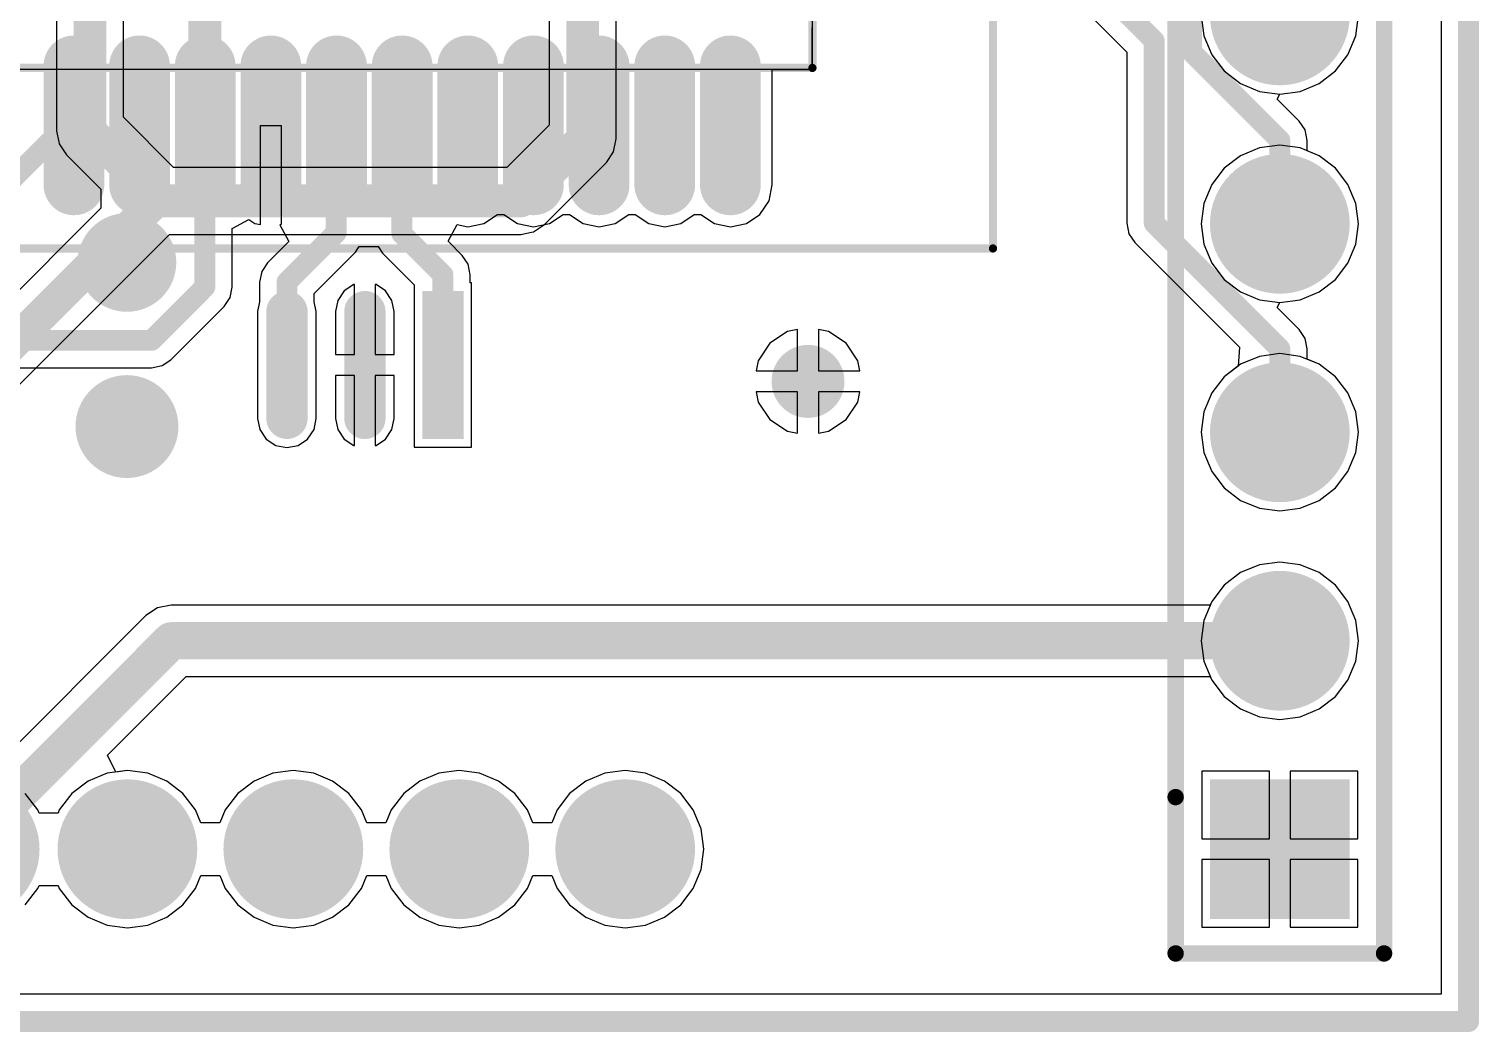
# Model space of a CAD drawing. Extents: x 1.5 to 6.07, y 1.57 to 4.74.
# Drawn here: x 2.416 to 3.111, y 3.656 to 4.138 of the extents above; entities that cross this region are included whole.
import ezdxf

# ---------------------------------------------------------------- set-up
doc = ezdxf.new("R2010")
doc.units = 0
for name, color, linetype in [('BOTTOMLAYER', 5, 'CONTINUOUS'), ('BOTTOMSOLDER', 6, 'CONTINUOUS'), ('KEEPOUTLAYER', 6, 'CONTINUOUS'), ('MECHANICAL13', 56, 'CONTINUOUS'), ('MECHANICAL15', 56, 'CONTINUOUS'), ('MULTILAYER', 9, 'CONTINUOUS'), ('PADHOLELAYER', 156, 'CONTINUOUS'), ('TOPLAYER', 1, 'CONTINUOUS'), ('TOPOVERLAY', 2, 'CONTINUOUS'), ('TOPPASTE', 8, 'CONTINUOUS'), ('TOPSOLDER', 216, 'CONTINUOUS'), ('VIAHOLELAYER', 16, 'CONTINUOUS')]:
    doc.layers.add(name, color=color, linetype=linetype)

msp = doc.modelspace()

# ---------------------------------------------------------------- linework, layer by layer
at = {"layer": 'BOTTOMLAYER'}
for p, q in [((3.093173, 4.723094), (3.093173, 3.674543)), ((2.428825, 4.161314), (2.428825, 4.088583)), ((2.460938, 4.095233), (2.460938, 4.15715)), ((2.665203, 4.146457), (2.665203, 4.091454)), ((2.697316, 4.084803), (2.697316, 4.146457)), ((2.978024, 4.144094), (2.979309, 4.134331)), ((3.052187, 4.134331), (3.053472, 4.144094)), ((2.979309, 4.134331), (2.983078, 4.125232)), ((3.048418, 4.125232), (3.052187, 4.134331)), ((2.983078, 4.125232), (2.989073, 4.117419)), ((3.042423, 4.117419), (3.048418, 4.125232)), ((2.989073, 4.117419), (2.996886, 4.111424)), ((3.03461, 4.111424), (3.042423, 4.117419)), ((2.996886, 4.111424), (3.005984, 4.107656)), ((3.005984, 4.107656), (3.015748, 4.10637)), ((3.015748, 4.10637), (3.025512, 4.107656)), ((3.025512, 4.107656), (3.03461, 4.111424)), ((2.484997, 4.071175), (2.460938, 4.095233)), ((2.665203, 4.091454), (2.644924, 4.071175)), ((2.428825, 4.088583), (2.428825, 4.088583)), ((2.428825, 4.088583), (2.429845, 4.083457)), ((2.696094, 4.078659), (2.697316, 4.084803)), ((2.429845, 4.083457), (2.430048, 4.082438)), ((2.430048, 4.082438), (2.433528, 4.077229)), ((2.433528, 4.077229), (2.433528, 4.077229)), ((2.433528, 4.077229), (2.433528, 4.077229)), ((2.433528, 4.077229), (2.433528, 4.077229)), ((2.433528, 4.077229), (2.450108, 4.06065)), ((2.692614, 4.073449), (2.696094, 4.078659)), ((2.996886, 4.076765), (2.989073, 4.070769)), ((3.005984, 4.080533), (2.996886, 4.076765)), ((3.015748, 4.081819), (3.005984, 4.080533)), ((3.025512, 4.080533), (3.015748, 4.081819)), ((3.03461, 4.076765), (3.025512, 4.080533)), ((3.042423, 4.070769), (3.03461, 4.076765)), ((2.644924, 4.071175), (2.484997, 4.071175)), ((2.662929, 4.043764), (2.692613, 4.073449)), ((2.692613, 4.073449), (2.692614, 4.073449)), ((2.989073, 4.070769), (2.983078, 4.062957)), ((3.048418, 4.062957), (3.042423, 4.070769)), ((2.983078, 4.062957), (2.979309, 4.053858)), ((3.052187, 4.053858), (3.048418, 4.062957)), ((2.450108, 4.06065), (2.450108, 4.051555)), ((2.450108, 4.051555), (2.355554, 3.957001)), ((2.979309, 4.053858), (2.978024, 4.044094)), ((3.053472, 4.044094), (3.052187, 4.053858)), ((2.657719, 4.040284), (2.662929, 4.043764)), ((2.662929, 4.043764), (2.662929, 4.043764)), ((2.662929, 4.043764), (2.662929, 4.043764)), ((2.978024, 4.044094), (2.979309, 4.034331)), ((3.052187, 4.034331), (3.053472, 4.044094)), ((2.373558, 3.929591), (2.483029, 4.039062)), ((2.483029, 4.039062), (2.651574, 4.039062)), ((2.651574, 4.039062), (2.651575, 4.039061)), ((2.651575, 4.039061), (2.6567, 4.040081)), ((2.6567, 4.040081), (2.657719, 4.040284)), ((2.979309, 4.034331), (2.983078, 4.025232)), ((3.048418, 4.025232), (3.052187, 4.034331)), ((2.983078, 4.025232), (2.989073, 4.017419)), ((3.042423, 4.017419), (3.048418, 4.025232)), ((2.989073, 4.017419), (2.996886, 4.011424)), ((3.03461, 4.011424), (3.042423, 4.017419)), ((2.996886, 4.011424), (3.005984, 4.007656)), ((3.005984, 4.007656), (3.015748, 4.00637)), ((3.015748, 4.00637), (3.025512, 4.007656)), ((3.025512, 4.007656), (3.03461, 4.011424)), ((2.78437, 3.99338), (2.77947, 3.992406)), ((2.78437, 3.973504), (2.78437, 3.99338)), ((2.79927, 3.992406), (2.79437, 3.99338)), ((2.79437, 3.99338), (2.79437, 3.973504)), ((2.771076, 3.986798), (2.765468, 3.978404)), ((2.77947, 3.992406), (2.771076, 3.986798)), ((2.807664, 3.986798), (2.79927, 3.992406)), ((2.813272, 3.978404), (2.807664, 3.986798)), ((3.005984, 3.980533), (2.996886, 3.976765)), ((3.015748, 3.981819), (3.005984, 3.980533)), ((3.025512, 3.980533), (3.015748, 3.981819)), ((3.03461, 3.976765), (3.025512, 3.980533)), ((2.765468, 3.978404), (2.764493, 3.973504)), ((2.764493, 3.973504), (2.78437, 3.973504)), ((2.79437, 3.973504), (2.814246, 3.973504)), ((2.814246, 3.973504), (2.813272, 3.978404)), ((2.996886, 3.976765), (2.989073, 3.970769)), ((3.042423, 3.970769), (3.03461, 3.976765)), ((2.989073, 3.970769), (2.983078, 3.962957)), ((3.048418, 3.962957), (3.042423, 3.970769)), ((2.78437, 3.963504), (2.764493, 3.963504)), ((2.764493, 3.963504), (2.765468, 3.958604)), ((2.765468, 3.958604), (2.771076, 3.95021)), ((2.78437, 3.943627), (2.78437, 3.963504)), ((2.814246, 3.963504), (2.79437, 3.963504)), ((2.79437, 3.963504), (2.79437, 3.943627)), ((2.807664, 3.95021), (2.813272, 3.958604)), ((2.813272, 3.958604), (2.814246, 3.963504)), ((2.983078, 3.962957), (2.979309, 3.953858)), ((3.052187, 3.953858), (3.048418, 3.962957)), ((2.979309, 3.953858), (2.978024, 3.944094)), ((3.053472, 3.944094), (3.052187, 3.953858)), ((2.771076, 3.95021), (2.77947, 3.944602)), ((2.77947, 3.944602), (2.78437, 3.943627)), ((2.79437, 3.943627), (2.79927, 3.944602)), ((2.79927, 3.944602), (2.807664, 3.95021)), ((2.978024, 3.944094), (2.979309, 3.934331)), ((3.052187, 3.934331), (3.053472, 3.944094)), ((2.979309, 3.934331), (2.983078, 3.925232)), ((3.048418, 3.925232), (3.052187, 3.934331)), ((2.983078, 3.925232), (2.989073, 3.917419)), ((3.042423, 3.917419), (3.048418, 3.925232)), ((2.989073, 3.917419), (2.996886, 3.911424)), ((3.03461, 3.911424), (3.042423, 3.917419)), ((2.996886, 3.911424), (3.005984, 3.907656)), ((3.025512, 3.907656), (3.03461, 3.911424)), ((3.005984, 3.907656), (3.015748, 3.90637)), ((3.015748, 3.90637), (3.025512, 3.907656)), ((2.996886, 3.876765), (2.989073, 3.87077)), ((3.005984, 3.880533), (2.996886, 3.876765)), ((3.015748, 3.881819), (3.005984, 3.880533)), ((3.025512, 3.880533), (3.015748, 3.881819)), ((3.03461, 3.876765), (3.025512, 3.880533)), ((3.042423, 3.87077), (3.03461, 3.876765)), ((2.989073, 3.87077), (2.983078, 3.862957)), ((3.048418, 3.862957), (3.042423, 3.87077)), ((2.983078, 3.862957), (2.979309, 3.853858)), ((3.052187, 3.853858), (3.048418, 3.862957)), ((2.979309, 3.853858), (2.978024, 3.844095)), ((3.053472, 3.844095), (3.052187, 3.853858)), ((2.978024, 3.844095), (2.979309, 3.834331)), ((3.052187, 3.834331), (3.053472, 3.844095)), ((2.979309, 3.834331), (2.983078, 3.825232)), ((3.048418, 3.825232), (3.052187, 3.834331)), ((2.983078, 3.825232), (2.989073, 3.81742)), ((3.042423, 3.81742), (3.048418, 3.825232)), ((2.989073, 3.81742), (2.996886, 3.811424)), ((3.03461, 3.811424), (3.042423, 3.81742)), ((2.996886, 3.811424), (3.005984, 3.807656)), ((3.005984, 3.807656), (3.015748, 3.80637)), ((3.015748, 3.80637), (3.025512, 3.807656)), ((3.025512, 3.807656), (3.03461, 3.811424)), ((2.453053, 3.780533), (2.443955, 3.776765)), ((2.462817, 3.781819), (2.453053, 3.780533)), ((2.472581, 3.780533), (2.462817, 3.781819)), ((2.481679, 3.776765), (2.472581, 3.780533)), ((2.532668, 3.780533), (2.52357, 3.776765)), ((2.542432, 3.781819), (2.532668, 3.780533)), ((2.552196, 3.780533), (2.542432, 3.781819)), ((2.561294, 3.776765), (2.552196, 3.780533)), ((2.612284, 3.780533), (2.603185, 3.776765)), ((2.622047, 3.781819), (2.612284, 3.780533)), ((2.631811, 3.780533), (2.622047, 3.781819)), ((2.640909, 3.776765), (2.631811, 3.780533)), ((2.691899, 3.780533), (2.6828, 3.776765)), ((2.701662, 3.781819), (2.691899, 3.780533)), ((2.711426, 3.780533), (2.701662, 3.781819)), ((2.720525, 3.776765), (2.711426, 3.780533)), ((3.010748, 3.781496), (2.978346, 3.781496)), ((2.978346, 3.781496), (2.978346, 3.749094)), ((3.010748, 3.749094), (3.010748, 3.781496)), ((3.053149, 3.781496), (3.020748, 3.781496)), ((3.020748, 3.781496), (3.020748, 3.749094)), ((3.053149, 3.749094), (3.053149, 3.781496)), ((2.419809, 3.762957), (2.413814, 3.77077)), ((2.436142, 3.77077), (2.430147, 3.762957)), ((2.443955, 3.776765), (2.436142, 3.77077)), ((2.489492, 3.77077), (2.481679, 3.776765)), ((2.495487, 3.762957), (2.489492, 3.77077)), ((2.515757, 3.77077), (2.509762, 3.762957)), ((2.52357, 3.776765), (2.515757, 3.77077)), ((2.569107, 3.77077), (2.561294, 3.776765)), ((2.575102, 3.762957), (2.569107, 3.77077)), ((2.595372, 3.77077), (2.589377, 3.762957)), ((2.603185, 3.776765), (2.595372, 3.77077)), ((2.648722, 3.77077), (2.640909, 3.776765)), ((2.654717, 3.762957), (2.648722, 3.77077)), ((2.674987, 3.77077), (2.668992, 3.762957)), ((2.6828, 3.776765), (2.674987, 3.77077)), ((2.728337, 3.77077), (2.720525, 3.776765)), ((2.734333, 3.762957), (2.728337, 3.77077)), ((2.420431, 3.761455), (2.419809, 3.762957)), ((2.429525, 3.761455), (2.420431, 3.761455)), ((2.430147, 3.762957), (2.429525, 3.761455)), ((2.498077, 3.756703), (2.495487, 3.762957)), ((2.509762, 3.762957), (2.507172, 3.756703)), ((2.577692, 3.756703), (2.575102, 3.762957)), ((2.589377, 3.762957), (2.586787, 3.756703)), ((2.657308, 3.756703), (2.654717, 3.762957)), ((2.668992, 3.762957), (2.666402, 3.756703)), ((2.738101, 3.753858), (2.734333, 3.762957)), ((2.507172, 3.756703), (2.498077, 3.756703)), ((2.586787, 3.756703), (2.577692, 3.756703)), ((2.666402, 3.756703), (2.657308, 3.756703)), ((2.739387, 3.744095), (2.738101, 3.753858)), ((2.738101, 3.734331), (2.739387, 3.744095)), ((2.978346, 3.749094), (3.010748, 3.749094)), ((3.020748, 3.749094), (3.053149, 3.749094)), ((3.010748, 3.739095), (2.978346, 3.739095)), ((2.978346, 3.739095), (2.978346, 3.706693)), ((3.010748, 3.706693), (3.010748, 3.739095)), ((3.053149, 3.739095), (3.020748, 3.739095)), ((3.020748, 3.739095), (3.020748, 3.706693)), ((3.053149, 3.706693), (3.053149, 3.739095)), ((2.495487, 3.725232), (2.498077, 3.731486)), ((2.498077, 3.731486), (2.507172, 3.731486)), ((2.507172, 3.731486), (2.509762, 3.725232)), ((2.575102, 3.725232), (2.577692, 3.731486)), ((2.577692, 3.731486), (2.586787, 3.731486)), ((2.586787, 3.731486), (2.589377, 3.725232)), ((2.654717, 3.725232), (2.657308, 3.731486)), ((2.657308, 3.731486), (2.666402, 3.731486)), ((2.666402, 3.731486), (2.668992, 3.725232)), ((2.734333, 3.725232), (2.738101, 3.734331)), ((2.413814, 3.71742), (2.419809, 3.725232)), ((2.419809, 3.725232), (2.420431, 3.726733)), ((2.420431, 3.726733), (2.429525, 3.726733)), ((2.429525, 3.726733), (2.430147, 3.725232)), ((2.430147, 3.725232), (2.436142, 3.71742)), ((2.489492, 3.71742), (2.495487, 3.725232)), ((2.509762, 3.725232), (2.515757, 3.71742)), ((2.569107, 3.71742), (2.575102, 3.725232)), ((2.589377, 3.725232), (2.595372, 3.71742)), ((2.648722, 3.71742), (2.654717, 3.725232)), ((2.668992, 3.725232), (2.674987, 3.71742)), ((2.728337, 3.71742), (2.734333, 3.725232)), ((2.436142, 3.71742), (2.443955, 3.711424)), ((2.481679, 3.711424), (2.489492, 3.71742)), ((2.515757, 3.71742), (2.52357, 3.711424)), ((2.561294, 3.711424), (2.569107, 3.71742)), ((2.595372, 3.71742), (2.603185, 3.711424)), ((2.640909, 3.711424), (2.648722, 3.71742)), ((2.674987, 3.71742), (2.6828, 3.711424)), ((2.720525, 3.711424), (2.728337, 3.71742)), ((2.443955, 3.711424), (2.453053, 3.707656)), ((2.472581, 3.707656), (2.481679, 3.711424)), ((2.52357, 3.711424), (2.532668, 3.707656)), ((2.552196, 3.707656), (2.561294, 3.711424)), ((2.603185, 3.711424), (2.612284, 3.707656)), ((2.631811, 3.707656), (2.640909, 3.711424)), ((2.6828, 3.711424), (2.691899, 3.707656)), ((2.711426, 3.707656), (2.720525, 3.711424)), ((2.453053, 3.707656), (2.462817, 3.70637)), ((2.462817, 3.70637), (2.472581, 3.707656)), ((2.532668, 3.707656), (2.542432, 3.70637)), ((2.542432, 3.70637), (2.552196, 3.707656)), ((2.612284, 3.707656), (2.622047, 3.70637)), ((2.622047, 3.70637), (2.631811, 3.707656)), ((2.691899, 3.707656), (2.701662, 3.70637)), ((2.701662, 3.70637), (2.711426, 3.707656)), ((2.978346, 3.706693), (3.010748, 3.706693)), ((3.020748, 3.706693), (3.053149, 3.706693)), ((3.093173, 3.674543), (1.521, 3.674543))]:
    msp.add_line(p, q, dxfattribs=at)
at = {"layer": 'BOTTOMLAYER', "const_width": 0.015748}
for points in [[(2.68126, 4.084803), (2.68126, 4.201575)], [(2.444882, 4.088583), (2.444882, 4.188976)], [(2.444882, 4.088583), (2.478346, 4.055118)], [(2.651575, 4.055118), (2.68126, 4.084803)], [(2.362205, 3.940945), (2.476378, 4.055118)], [(2.478346, 4.055118), (2.651575, 4.055118)]]:
    msp.add_lwpolyline(points, dxfattribs=at)
at = {"layer": 'BOTTOMLAYER'}
for points, const_width in [([(3.000984, 4.144094, 1), (3.030512, 4.144094, 1)], 0.029528), ([(2.440945, 4.088583, 1), (2.448819, 4.088583, 1)], 0.007874), ([(2.440945, 4.088583, 1), (2.448819, 4.088583, 1)], 0.007874), ([(2.677323, 4.084803, 1), (2.685197, 4.084803, 1)], 0.007874), ([(2.677323, 4.084803, 1), (2.685197, 4.084803, 1)], 0.007874), ([(3.000984, 4.044094, 1), (3.030512, 4.044094, 1)], 0.029528), ([(2.472441, 4.055118, 1), (2.480315, 4.055118, 1)], 0.007874), ([(2.474409, 4.055118, 1), (2.482283, 4.055118, 1)], 0.007874), ([(2.474409, 4.055118, 1), (2.482283, 4.055118, 1)], 0.007874), ([(2.647638, 4.055118, 1), (2.655512, 4.055118, 1)], 0.007874), ([(2.647638, 4.055118, 1), (2.655512, 4.055118, 1)], 0.007874), ([(2.78062, 3.968504, 1), (2.79812, 3.968504, 1)], 0.0175), ([(3.000984, 3.944094, 1), (3.030512, 3.944094, 1)], 0.029528), ([(3.000984, 3.844095, 1), (3.030512, 3.844095, 1)], 0.029528), ([(2.372375, 3.744095, 1), (2.401902, 3.744095, 1)], 0.029528), ([(2.448053, 3.744095, 1), (2.477581, 3.744095, 1)], 0.029528), ([(2.527668, 3.744095, 1), (2.557196, 3.744095, 1)], 0.029528), ([(2.607283, 3.744095, 1), (2.636811, 3.744095, 1)], 0.029528), ([(2.686899, 3.744095, 1), (2.716426, 3.744095, 1)], 0.029528)]:
    msp.add_lwpolyline(points, format="xyb", close=True, dxfattribs=dict(at, const_width=const_width))
msp.add_solid([(3.045275, 3.714567), (3.045275, 3.773622), (2.98622, 3.714567), (2.98622, 3.773622)], dxfattribs=at)
at = {"layer": 'BOTTOMSOLDER', "const_width": 0.033528}
for points in [[(2.998984, 4.144094, 1), (3.032512, 4.144094, 1)], [(2.998984, 4.044094, 1), (3.032512, 4.044094, 1)], [(2.998984, 3.944094, 1), (3.032512, 3.944094, 1)], [(2.998984, 3.844095, 1), (3.032512, 3.844095, 1)], [(2.370375, 3.744095, 1), (2.403903, 3.744095, 1)], [(2.446053, 3.744095, 1), (2.479581, 3.744095, 1)], [(2.525668, 3.744095, 1), (2.559196, 3.744095, 1)], [(2.605284, 3.744095, 1), (2.638811, 3.744095, 1)], [(2.684899, 3.744095, 1), (2.718426, 3.744095, 1)]]:
    msp.add_lwpolyline(points, format="xyb", close=True, dxfattribs=at)
at = {"layer": 'BOTTOMSOLDER'}
msp.add_solid([(3.049275, 3.710567), (3.049275, 3.777622), (2.98222, 3.710567), (2.98222, 3.777622)], dxfattribs=at)
at = {"layer": 'KEEPOUTLAYER', "const_width": 0.01}
for points in [[(3.106299, 3.661417), (3.106299, 4.73622)], [(1.507874, 3.661417), (3.106299, 3.661417)]]:
    msp.add_lwpolyline(points, dxfattribs=at)
at = {"layer": 'KEEPOUTLAYER', "const_width": 0.005}
msp.add_lwpolyline([(3.103799, 3.661417, 1), (3.108799, 3.661417, 1)], format="xyb", close=True, dxfattribs=at)
msp.add_lwpolyline([(3.103799, 3.661417, 1), (3.108799, 3.661417, 1)], format="xyb", close=True, dxfattribs=at)
at = {"layer": 'MECHANICAL13', "const_width": 0.003937}
for points in [[(2.791496, 4.118898), (2.791496, 4.512598)], [(2.397795, 4.118898), (2.791496, 4.118898)]]:
    msp.add_lwpolyline(points, dxfattribs=at)
at = {"layer": 'MECHANICAL13', "const_width": 0.001969}
msp.add_lwpolyline([(2.790512, 4.118898, 1), (2.79248, 4.118898, 1)], format="xyb", close=True, dxfattribs=at)
msp.add_lwpolyline([(2.790512, 4.118898, 1), (2.79248, 4.118898, 1)], format="xyb", close=True, dxfattribs=at)
at = {"layer": 'MECHANICAL15', "const_width": 0.003937}
for points in [[(2.87811, 4.032284), (2.87811, 4.599213)], [(2.311181, 4.032284), (2.87811, 4.032284)]]:
    msp.add_lwpolyline(points, dxfattribs=at)
at = {"layer": 'MECHANICAL15', "const_width": 0.001969}
msp.add_lwpolyline([(2.877126, 4.032284, 1), (2.879094, 4.032284, 1)], format="xyb", close=True, dxfattribs=at)
msp.add_lwpolyline([(2.877126, 4.032284, 1), (2.879094, 4.032284, 1)], format="xyb", close=True, dxfattribs=at)
at = {"layer": 'MULTILAYER'}
for points, const_width in [([(3.000984, 4.144094, 1), (3.030512, 4.144094, 1)], 0.029528), ([(3.000984, 4.044094, 1), (3.030512, 4.044094, 1)], 0.029528), ([(2.78062, 3.968504, 1), (2.79812, 3.968504, 1)], 0.0175), ([(3.000984, 3.944094, 1), (3.030512, 3.944094, 1)], 0.029528), ([(3.000984, 3.844095, 1), (3.030512, 3.844095, 1)], 0.029528), ([(2.372375, 3.744095, 1), (2.401902, 3.744095, 1)], 0.029528), ([(2.448053, 3.744095, 1), (2.477581, 3.744095, 1)], 0.029528), ([(2.527668, 3.744095, 1), (2.557196, 3.744095, 1)], 0.029528), ([(2.607283, 3.744095, 1), (2.636811, 3.744095, 1)], 0.029528), ([(2.686899, 3.744095, 1), (2.716426, 3.744095, 1)], 0.029528)]:
    msp.add_lwpolyline(points, format="xyb", close=True, dxfattribs=dict(at, const_width=const_width))
msp.add_solid([(3.045275, 3.714567), (3.045275, 3.773622), (2.98622, 3.714567), (2.98622, 3.773622)], dxfattribs=at)
at = {"layer": 'PADHOLELAYER', "const_width": 0.017716}
for points in [[(3.00689, 4.144094, 1), (3.024606, 4.144094, 1)], [(3.00689, 4.044094, 1), (3.024606, 4.044094, 1)], [(3.00689, 3.944094, 1), (3.024606, 3.944094, 1)], [(3.00689, 3.844095, 1), (3.024606, 3.844095, 1)], [(2.453959, 3.744095, 1), (2.471675, 3.744095, 1)], [(2.533574, 3.744095, 1), (2.55129, 3.744095, 1)], [(2.613189, 3.744095, 1), (2.630906, 3.744095, 1)], [(2.692804, 3.744095, 1), (2.710521, 3.744095, 1)], [(3.00689, 3.744095, 1), (3.024606, 3.744095, 1)]]:
    msp.add_lwpolyline(points, format="xyb", close=True, dxfattribs=at)
at = {"layer": 'TOPLAYER'}
for p, q in [((3.093173, 4.723094), (3.093173, 3.674543)), ((2.791339, 4.515748), (2.791339, 4.11811)), ((2.877178, 4.191655), (2.942346, 4.126486)), ((3.052187, 4.134331), (3.053472, 4.144094)), ((2.791339, 4.11811), (2.791339, 4.138197)), ((3.048418, 4.125232), (3.052187, 4.134331)), ((2.942346, 4.126486), (2.942346, 4.044405)), ((3.042423, 4.117419), (3.048418, 4.125232)), ((2.791339, 4.11811), (2.397638, 4.11811)), ((2.772197, 4.062795), (2.772197, 4.11811)), ((2.772197, 4.11811), (2.791339, 4.11811)), ((3.03461, 4.111424), (3.042423, 4.117419)), ((3.014534, 4.103907), (3.015748, 4.10637)), ((3.015748, 4.10637), (3.025512, 4.107656)), ((3.025512, 4.107656), (3.03461, 4.111424)), ((3.02503, 4.093411), (3.014534, 4.103907)), ((2.526654, 4.043719), (2.526654, 4.091349)), ((2.526654, 4.091349), (2.536653, 4.091349)), ((2.536653, 4.091349), (2.536653, 4.043717)), ((3.027875, 4.089153), (3.02503, 4.093411)), ((3.028874, 4.08413), (3.027875, 4.089153)), ((3.028874, 4.079141), (3.028874, 4.08413)), ((3.03461, 4.076765), (3.028874, 4.079141)), ((3.042423, 4.070769), (3.03461, 4.076765)), ((3.048418, 4.062957), (3.042423, 4.070769)), ((3.052187, 4.053858), (3.048418, 4.062957)), ((2.770669, 4.055115), (2.772197, 4.062795)), ((2.766318, 4.048603), (2.770669, 4.055115)), ((3.053472, 4.044094), (3.052187, 4.053858)), ((2.513126, 4.041854), (2.521147, 4.046141)), ((2.521147, 4.046141), (2.523973, 4.044252)), ((2.523973, 4.044252), (2.526654, 4.043719)), ((2.536653, 4.043717), (2.535934, 4.043574)), ((2.535934, 4.043574), (2.54022, 4.035555)), ((2.61669, 4.035731), (2.620977, 4.043752)), ((2.620977, 4.043752), (2.626142, 4.042725)), ((2.626142, 4.042725), (2.633822, 4.044252)), ((2.633822, 4.044252), (2.640334, 4.048603)), ((2.640334, 4.048603), (2.643446, 4.048603)), ((2.643446, 4.048603), (2.649957, 4.044252)), ((2.649957, 4.044252), (2.657638, 4.042725)), ((2.657638, 4.042725), (2.665319, 4.044252)), ((2.665319, 4.044252), (2.67183, 4.048603)), ((2.67183, 4.048603), (2.674942, 4.048603)), ((2.674942, 4.048603), (2.681453, 4.044252)), ((2.681453, 4.044252), (2.689134, 4.042725)), ((2.689134, 4.042725), (2.696814, 4.044252)), ((2.696814, 4.044252), (2.703326, 4.048603)), ((2.703326, 4.048603), (2.706438, 4.048603)), ((2.706438, 4.048603), (2.712949, 4.044252)), ((2.712949, 4.044252), (2.72063, 4.042725)), ((2.72063, 4.042725), (2.728311, 4.044252)), ((2.728311, 4.044252), (2.734822, 4.048603)), ((2.734822, 4.048603), (2.737934, 4.048603)), ((2.737934, 4.048603), (2.744445, 4.044252)), ((2.744445, 4.044252), (2.752126, 4.042725)), ((2.752126, 4.042725), (2.759807, 4.044252)), ((2.759807, 4.044252), (2.766318, 4.048603)), ((2.942346, 4.044405), (2.943345, 4.039382)), ((3.052187, 4.034331), (3.053472, 4.044094)), ((2.513126, 4.01378), (2.513126, 4.041854)), ((2.54022, 4.035555), (2.530089, 4.025423)), ((2.623455, 4.028967), (2.61669, 4.035731)), ((2.943345, 4.039382), (2.946191, 4.035124)), ((2.946191, 4.035124), (2.946191, 4.035124)), ((2.946191, 4.035124), (2.946191, 4.035124)), ((2.946191, 4.035124), (2.946191, 4.035123)), ((2.946191, 4.035123), (2.946191, 4.035124)), ((2.946191, 4.035124), (2.996346, 3.984969)), ((2.552496, 4.010705), (2.572274, 4.030482)), ((2.572274, 4.030482), (2.574061, 4.033157)), ((2.574061, 4.033157), (2.583156, 4.033158)), ((2.583156, 4.033158), (2.585207, 4.030088)), ((2.585207, 4.030088), (2.600394, 4.014901)), ((2.6263, 4.024708), (2.623455, 4.028967)), ((3.048418, 4.025232), (3.052187, 4.034331)), ((2.527243, 4.021165), (2.526244, 4.016142)), ((2.530089, 4.025423), (2.527243, 4.021165)), ((2.627299, 4.019685), (2.6263, 4.024708)), ((3.042423, 4.017419), (3.048418, 4.025232)), ((2.526244, 4.016142), (2.526244, 4.00661)), ((2.571395, 4.014948), (2.566837, 4.011903)), ((2.571772, 4.015023), (2.571395, 4.014948)), ((2.571772, 3.981378), (2.571772, 4.015023)), ((2.582148, 4.014948), (2.581772, 4.015023)), ((2.581772, 4.015023), (2.581772, 3.981378)), ((2.586706, 4.011903), (2.582148, 4.014948)), ((2.600394, 4.014901), (2.600394, 3.937008)), ((2.627299, 4.015748), (2.627299, 4.019685)), ((2.627953, 4.015748), (2.627299, 4.015748)), ((2.627953, 3.937008), (2.627953, 4.015748)), ((3.03461, 4.011424), (3.042423, 4.017419)), ((2.509282, 4.004498), (2.512127, 4.008756)), ((2.512127, 4.008756), (2.513126, 4.01378)), ((2.552496, 4.00661), (2.552496, 4.010705)), ((2.563792, 4.007345), (2.562722, 4.001968)), ((2.566837, 4.011903), (2.563792, 4.007345)), ((2.589752, 4.007345), (2.586706, 4.011903)), ((2.590821, 4.001968), (2.589752, 4.007345)), ((3.015748, 4.00637), (3.025512, 4.007656)), ((3.025512, 4.007656), (3.03461, 4.011424)), ((2.483691, 3.978907), (2.509282, 4.004498)), ((2.526244, 4.00661), (2.525321, 4.001968)), ((2.525321, 4.001968), (2.525321, 3.950787)), ((2.55342, 4.001968), (2.552496, 4.00661)), ((2.55342, 3.950787), (2.55342, 4.001968)), ((2.562722, 4.001968), (2.562722, 3.981378)), ((2.590821, 3.981378), (2.590821, 4.001968)), ((3.014534, 4.003907), (3.015748, 4.00637)), ((3.02503, 3.993411), (3.014534, 4.003907)), ((2.78437, 3.99338), (2.77947, 3.992406)), ((2.78437, 3.973504), (2.78437, 3.99338)), ((2.79927, 3.992406), (2.79437, 3.99338)), ((2.79437, 3.99338), (2.79437, 3.973504)), ((3.027875, 3.989153), (3.02503, 3.993411)), ((2.771076, 3.986798), (2.765468, 3.978404)), ((2.77947, 3.992406), (2.771076, 3.986798)), ((2.807664, 3.986798), (2.79927, 3.992406)), ((2.813272, 3.978404), (2.807664, 3.986798)), ((3.028874, 3.98413), (3.027875, 3.989153)), ((2.562722, 3.981378), (2.571772, 3.981378)), ((2.581772, 3.981378), (2.590821, 3.981378)), ((2.996346, 3.984969), (2.995751, 3.975894)), ((3.028874, 3.979141), (3.028874, 3.98413)), ((2.377953, 3.975063), (2.474409, 3.975063)), ((2.474409, 3.975063), (2.479433, 3.976062)), ((2.479433, 3.976062), (2.483691, 3.978907)), ((2.483691, 3.978907), (2.483691, 3.978907)), ((2.483691, 3.978907), (2.483691, 3.978907)), ((2.765468, 3.978404), (2.764493, 3.973504)), ((2.764493, 3.973504), (2.78437, 3.973504)), ((2.79437, 3.973504), (2.814246, 3.973504)), ((2.814246, 3.973504), (2.813272, 3.978404)), ((2.995751, 3.975894), (2.989073, 3.970769)), ((3.03461, 3.976765), (3.028874, 3.979141)), ((3.042423, 3.970769), (3.03461, 3.976765)), ((2.571772, 3.971378), (2.562722, 3.971378)), ((2.562722, 3.971378), (2.562722, 3.950787)), ((2.571772, 3.937733), (2.571772, 3.971378)), ((2.590821, 3.971378), (2.581772, 3.971378)), ((2.581772, 3.971378), (2.581772, 3.937733)), ((2.590821, 3.950787), (2.590821, 3.971378)), ((2.989073, 3.970769), (2.983078, 3.962957)), ((3.048418, 3.962957), (3.042423, 3.970769)), ((2.78437, 3.963504), (2.764493, 3.963504)), ((2.764493, 3.963504), (2.765468, 3.958604)), ((2.765468, 3.958604), (2.771076, 3.95021)), ((2.78437, 3.943627), (2.78437, 3.963504)), ((2.814246, 3.963504), (2.79437, 3.963504)), ((2.79437, 3.963504), (2.79437, 3.943627)), ((2.807664, 3.95021), (2.813272, 3.958604)), ((2.813272, 3.958604), (2.814246, 3.963504)), ((2.983078, 3.962957), (2.979309, 3.953858)), ((3.052187, 3.953858), (3.048418, 3.962957)), ((2.979309, 3.953858), (2.978024, 3.944094)), ((3.053472, 3.944094), (3.052187, 3.953858)), ((2.525321, 3.950787), (2.52639, 3.945411)), ((2.52639, 3.945411), (2.529436, 3.940853)), ((2.549305, 3.940853), (2.55235, 3.945411)), ((2.55235, 3.945411), (2.55342, 3.950787)), ((2.562722, 3.950787), (2.563792, 3.945411)), ((2.563792, 3.945411), (2.566837, 3.940853)), ((2.586706, 3.940853), (2.589752, 3.945411)), ((2.589752, 3.945411), (2.590821, 3.950787)), ((2.771076, 3.95021), (2.77947, 3.944602)), ((2.77947, 3.944602), (2.78437, 3.943627)), ((2.79437, 3.943627), (2.79927, 3.944602)), ((2.79927, 3.944602), (2.807664, 3.95021)), ((2.529436, 3.940853), (2.533994, 3.937807)), ((2.533994, 3.937807), (2.53937, 3.936738)), ((2.53937, 3.936738), (2.544747, 3.937807)), ((2.544747, 3.937807), (2.549305, 3.940853)), ((2.566837, 3.940853), (2.571395, 3.937807)), ((2.571395, 3.937807), (2.571772, 3.937733)), ((2.581772, 3.937733), (2.582148, 3.937807)), ((2.582148, 3.937807), (2.586706, 3.940853)), ((2.978024, 3.944094), (2.979309, 3.934331)), ((3.052187, 3.934331), (3.053472, 3.944094)), ((2.600394, 3.937008), (2.627953, 3.937008)), ((2.979309, 3.934331), (2.983078, 3.925232)), ((3.048418, 3.925232), (3.052187, 3.934331)), ((2.983078, 3.925232), (2.989073, 3.917419)), ((3.042423, 3.917419), (3.048418, 3.925232)), ((2.989073, 3.917419), (2.996886, 3.911424)), ((3.03461, 3.911424), (3.042423, 3.917419)), ((2.996886, 3.911424), (3.005984, 3.907656)), ((3.025512, 3.907656), (3.03461, 3.911424)), ((3.005984, 3.907656), (3.015748, 3.90637)), ((3.015748, 3.90637), (3.025512, 3.907656)), ((2.996886, 3.876765), (2.989073, 3.87077)), ((3.005984, 3.880533), (2.996886, 3.876765)), ((3.015748, 3.881819), (3.005984, 3.880533)), ((3.025512, 3.880533), (3.015748, 3.881819)), ((3.03461, 3.876765), (3.025512, 3.880533)), ((3.042423, 3.87077), (3.03461, 3.876765)), ((2.989073, 3.87077), (2.983078, 3.862957)), ((3.048418, 3.862957), (3.042423, 3.87077)), ((2.483858, 3.861235), (2.477299, 3.85993)), ((2.982365, 3.861235), (2.483858, 3.861235)), ((2.983078, 3.862957), (2.982365, 3.861235)), ((3.052187, 3.853858), (3.048418, 3.862957)), ((2.471738, 3.856215), (2.396155, 3.780632)), ((2.477299, 3.85993), (2.471738, 3.856215)), ((3.053472, 3.844095), (3.052187, 3.853858)), ((3.052187, 3.834331), (3.053472, 3.844095)), ((3.048418, 3.825232), (3.052187, 3.834331)), ((2.453249, 3.789245), (2.490958, 3.826954)), ((2.490958, 3.826954), (2.982365, 3.826954)), ((2.982365, 3.826954), (2.983078, 3.825232)), ((2.983078, 3.825232), (2.989073, 3.81742)), ((3.042423, 3.81742), (3.048418, 3.825232)), ((2.989073, 3.81742), (2.996886, 3.811424)), ((3.03461, 3.811424), (3.042423, 3.81742)), ((2.996886, 3.811424), (3.005984, 3.807656)), ((3.005984, 3.807656), (3.015748, 3.80637)), ((3.015748, 3.80637), (3.025512, 3.807656)), ((3.025512, 3.807656), (3.03461, 3.811424)), ((2.457271, 3.781089), (2.453249, 3.789245)), ((2.462817, 3.781819), (2.457271, 3.781089)), ((2.472581, 3.780533), (2.462817, 3.781819)), ((2.481679, 3.776765), (2.472581, 3.780533)), ((2.532668, 3.780533), (2.52357, 3.776765)), ((2.542432, 3.781819), (2.532668, 3.780533)), ((2.552196, 3.780533), (2.542432, 3.781819)), ((2.561294, 3.776765), (2.552196, 3.780533)), ((2.612284, 3.780533), (2.603185, 3.776765)), ((2.622047, 3.781819), (2.612284, 3.780533)), ((2.631811, 3.780533), (2.622047, 3.781819)), ((2.640909, 3.776765), (2.631811, 3.780533)), ((2.691899, 3.780533), (2.6828, 3.776765)), ((2.701662, 3.781819), (2.691899, 3.780533)), ((2.711426, 3.780533), (2.701662, 3.781819)), ((2.720525, 3.776765), (2.711426, 3.780533)), ((3.010748, 3.781496), (2.978346, 3.781496)), ((2.978346, 3.781496), (2.978346, 3.749094)), ((3.010748, 3.749094), (3.010748, 3.781496)), ((3.053149, 3.781496), (3.020748, 3.781496)), ((3.020748, 3.781496), (3.020748, 3.749094)), ((3.053149, 3.749094), (3.053149, 3.781496)), ((2.489492, 3.77077), (2.481679, 3.776765)), ((2.495487, 3.762957), (2.489492, 3.77077)), ((2.515757, 3.77077), (2.509762, 3.762957)), ((2.52357, 3.776765), (2.515757, 3.77077)), ((2.569107, 3.77077), (2.561294, 3.776765)), ((2.575102, 3.762957), (2.569107, 3.77077)), ((2.595372, 3.77077), (2.589377, 3.762957)), ((2.603185, 3.776765), (2.595372, 3.77077)), ((2.648722, 3.77077), (2.640909, 3.776765)), ((2.654717, 3.762957), (2.648722, 3.77077)), ((2.674987, 3.77077), (2.668992, 3.762957)), ((2.6828, 3.776765), (2.674987, 3.77077)), ((2.728337, 3.77077), (2.720525, 3.776765)), ((2.734333, 3.762957), (2.728337, 3.77077)), ((2.498077, 3.756703), (2.495487, 3.762957)), ((2.509762, 3.762957), (2.507172, 3.756703)), ((2.577692, 3.756703), (2.575102, 3.762957)), ((2.589377, 3.762957), (2.586787, 3.756703)), ((2.657308, 3.756703), (2.654717, 3.762957)), ((2.668992, 3.762957), (2.666402, 3.756703)), ((2.738101, 3.753858), (2.734333, 3.762957)), ((2.507172, 3.756703), (2.498077, 3.756703)), ((2.586787, 3.756703), (2.577692, 3.756703)), ((2.666402, 3.756703), (2.657308, 3.756703)), ((2.739387, 3.744095), (2.738101, 3.753858)), ((2.738101, 3.734331), (2.739387, 3.744095)), ((2.978346, 3.749094), (3.010748, 3.749094)), ((3.020748, 3.749094), (3.053149, 3.749094)), ((3.010748, 3.739095), (2.978346, 3.739095)), ((2.978346, 3.739095), (2.978346, 3.706693)), ((3.010748, 3.706693), (3.010748, 3.739095)), ((3.053149, 3.739095), (3.020748, 3.739095)), ((3.020748, 3.739095), (3.020748, 3.706693)), ((3.053149, 3.706693), (3.053149, 3.739095)), ((2.495487, 3.725232), (2.498077, 3.731486)), ((2.498077, 3.731486), (2.507172, 3.731486)), ((2.507172, 3.731486), (2.509762, 3.725232)), ((2.575102, 3.725232), (2.577692, 3.731486)), ((2.577692, 3.731486), (2.586787, 3.731486)), ((2.586787, 3.731486), (2.589377, 3.725232)), ((2.654717, 3.725232), (2.657308, 3.731486)), ((2.657308, 3.731486), (2.666402, 3.731486)), ((2.666402, 3.731486), (2.668992, 3.725232)), ((2.734333, 3.725232), (2.738101, 3.734331)), ((2.413814, 3.71742), (2.419809, 3.725232)), ((2.419809, 3.725232), (2.420431, 3.726733)), ((2.420431, 3.726733), (2.429525, 3.726733)), ((2.429525, 3.726733), (2.430147, 3.725232)), ((2.430147, 3.725232), (2.436142, 3.71742)), ((2.489492, 3.71742), (2.495487, 3.725232)), ((2.509762, 3.725232), (2.515757, 3.71742)), ((2.569107, 3.71742), (2.575102, 3.725232)), ((2.589377, 3.725232), (2.595372, 3.71742)), ((2.648722, 3.71742), (2.654717, 3.725232)), ((2.668992, 3.725232), (2.674987, 3.71742)), ((2.728337, 3.71742), (2.734333, 3.725232)), ((2.436142, 3.71742), (2.443955, 3.711424)), ((2.481679, 3.711424), (2.489492, 3.71742)), ((2.515757, 3.71742), (2.52357, 3.711424)), ((2.561294, 3.711424), (2.569107, 3.71742)), ((2.595372, 3.71742), (2.603185, 3.711424)), ((2.640909, 3.711424), (2.648722, 3.71742)), ((2.674987, 3.71742), (2.6828, 3.711424)), ((2.720525, 3.711424), (2.728337, 3.71742)), ((2.443955, 3.711424), (2.453053, 3.707656)), ((2.472581, 3.707656), (2.481679, 3.711424)), ((2.52357, 3.711424), (2.532668, 3.707656)), ((2.552196, 3.707656), (2.561294, 3.711424)), ((2.603185, 3.711424), (2.612284, 3.707656)), ((2.631811, 3.707656), (2.640909, 3.711424)), ((2.6828, 3.711424), (2.691899, 3.707656)), ((2.711426, 3.707656), (2.720525, 3.711424)), ((2.453053, 3.707656), (2.462817, 3.70637)), ((2.462817, 3.70637), (2.472581, 3.707656)), ((2.532668, 3.707656), (2.542432, 3.70637)), ((2.542432, 3.70637), (2.552196, 3.707656)), ((2.612284, 3.707656), (2.622047, 3.70637)), ((2.622047, 3.70637), (2.631811, 3.707656)), ((2.691899, 3.707656), (2.701662, 3.70637)), ((2.701662, 3.70637), (2.711426, 3.707656)), ((2.978346, 3.706693), (3.010748, 3.706693)), ((3.020748, 3.706693), (3.053149, 3.706693)), ((3.093173, 3.674543), (1.521, 3.674543))]:
    msp.add_line(p, q, dxfattribs=at)
for points, const_width in [([(2.5, 4.090551), (2.5, 4.25)], 0.015748), ([(2.866136, 4.22126), (2.955472, 4.131924)], 0.01), ([(2.973346, 4.126531), (2.973346, 4.145545)], 0.01), ([(2.955472, 4.044405), (2.955472, 4.131924)], 0.01), ([(2.437165, 4.119882), (2.437165, 4.062795)], 0.023622), ([(2.468661, 4.119882), (2.468661, 4.062795)], 0.023622), ([(2.500157, 4.119882), (2.500157, 4.062795)], 0.023622), ([(2.531654, 4.119882), (2.531654, 4.062795)], 0.023622), ([(2.56315, 4.119882), (2.56315, 4.062795)], 0.023622), ([(2.594646, 4.119882), (2.594646, 4.062795)], 0.023622), ([(2.626142, 4.119882), (2.626142, 4.062795)], 0.023622), ([(2.657638, 4.119882), (2.657638, 4.062795)], 0.023622), ([(2.689134, 4.119882), (2.689134, 4.062795)], 0.023622), ([(2.72063, 4.119882), (2.72063, 4.062795)], 0.023622), ([(2.752126, 4.119882), (2.752126, 4.062795)], 0.023622), ([(2.973346, 4.126531), (3.015748, 4.08413)], 0.01), ([(2.405905, 4.063779), (2.433858, 4.091732)], 0.01), ([(2.468504, 4.027559), (2.468504, 4.09252)], 0.01), ([(2.5, 4.01378), (2.5, 4.09252)], 0.01), ([(2.590709, 4.091339), (2.594488, 4.087559)], 0.01), ([(2.594488, 4.03937), (2.594488, 4.087559)], 0.01), ([(2.562992, 4.039764), (2.562992, 4.083464)], 0.01), ([(3.015748, 4.044094), (3.015748, 4.08413)], 0.01), ([(2.955472, 4.044405), (3.015748, 3.98413)], 0.01), ([(2.53937, 4.016142), (2.562992, 4.039764)], 0.01), ([(2.594488, 4.03937), (2.614173, 4.019685)], 0.01), ([(2.53937, 3.976378), (2.53937, 4.016142)], 0.01), ([(2.614173, 3.955748), (2.614173, 4.019685)], 0.01), ([(2.474409, 3.988189), (2.5, 4.01378)], 0.01), ([(2.53937, 3.950787), (2.53937, 4.001968)], 0.011811), ([(2.576772, 3.950787), (2.576772, 4.001968)], 0.011811), ([(2.377953, 3.988189), (2.474409, 3.988189)], 0.01), ([(3.015748, 3.944094), (3.015748, 3.98413)], 0.01), ([(2.385827, 3.746063), (2.483858, 3.844095)], 0.017874), ([(2.483858, 3.844095), (3.015748, 3.844095)], 0.017874)]:
    msp.add_lwpolyline(points, dxfattribs=dict(at, const_width=const_width))
for points, const_width in [([(3.000984, 4.144094, 1), (3.030512, 4.144094, 1)], 0.029528), ([(2.952972, 4.131924, 1), (2.957972, 4.131924, 1)], 0.005), ([(2.952972, 4.131924, 1), (2.957972, 4.131924, 1)], 0.005), ([(2.43126, 4.119882, 1), (2.443071, 4.119882, 1)], 0.011811), ([(2.462756, 4.119882, 1), (2.474567, 4.119882, 1)], 0.011811), ([(2.494252, 4.119882, 1), (2.506063, 4.119882, 1)], 0.011811), ([(2.525748, 4.119882, 1), (2.537559, 4.119882, 1)], 0.011811), ([(2.557244, 4.119882, 1), (2.569055, 4.119882, 1)], 0.011811), ([(2.58874, 4.119882, 1), (2.600551, 4.119882, 1)], 0.011811), ([(2.620236, 4.119882, 1), (2.632047, 4.119882, 1)], 0.011811), ([(2.651732, 4.119882, 1), (2.663543, 4.119882, 1)], 0.011811), ([(2.683228, 4.119882, 1), (2.695039, 4.119882, 1)], 0.011811), ([(2.714724, 4.119882, 1), (2.726535, 4.119882, 1)], 0.011811), ([(2.746221, 4.119882, 1), (2.758031, 4.119882, 1)], 0.011811), ([(2.970846, 4.126531, 1), (2.975846, 4.126531, 1)], 0.005), ([(2.970846, 4.126531, 1), (2.975846, 4.126531, 1)], 0.005), ([(2.496063, 4.090551, 1), (2.503937, 4.090551, 1)], 0.007874), ([(2.431358, 4.091732, 1), (2.436358, 4.091732, 1)], 0.005), ([(2.466004, 4.09252, 1), (2.471004, 4.09252, 1)], 0.005), ([(2.4975, 4.09252, 1), (2.5025, 4.09252, 1)], 0.005), ([(2.588209, 4.091339, 1), (2.593209, 4.091339, 1)], 0.005), ([(2.591988, 4.087559, 1), (2.596988, 4.087559, 1)], 0.005), ([(2.591988, 4.087559, 1), (2.596988, 4.087559, 1)], 0.005), ([(2.560492, 4.083464, 1), (2.565492, 4.083464, 1)], 0.005), ([(3.013248, 4.08413, 1), (3.018248, 4.08413, 1)], 0.005), ([(3.013248, 4.08413, 1), (3.018248, 4.08413, 1)], 0.005), ([(2.43126, 4.062795, 1), (2.443071, 4.062795, 1)], 0.011811), ([(2.462756, 4.062795, 1), (2.474567, 4.062795, 1)], 0.011811), ([(2.494252, 4.062795, 1), (2.506063, 4.062795, 1)], 0.011811), ([(2.525748, 4.062795, 1), (2.537559, 4.062795, 1)], 0.011811), ([(2.557244, 4.062795, 1), (2.569055, 4.062795, 1)], 0.011811), ([(2.58874, 4.062795, 1), (2.600551, 4.062795, 1)], 0.011811), ([(2.620236, 4.062795, 1), (2.632047, 4.062795, 1)], 0.011811), ([(2.651732, 4.062795, 1), (2.663543, 4.062795, 1)], 0.011811), ([(2.683228, 4.062795, 1), (2.695039, 4.062795, 1)], 0.011811), ([(2.714724, 4.062795, 1), (2.726535, 4.062795, 1)], 0.011811), ([(2.746221, 4.062795, 1), (2.758031, 4.062795, 1)], 0.011811), ([(3.000984, 4.044094, 1), (3.030512, 4.044094, 1)], 0.029528), ([(2.952972, 4.044405, 1), (2.957972, 4.044405, 1)], 0.005), ([(2.952972, 4.044405, 1), (2.957972, 4.044405, 1)], 0.005), ([(3.013248, 4.044094, 1), (3.018248, 4.044094, 1)], 0.005), ([(2.452756, 4.02559, 1), (2.472441, 4.02559, 1)], 0.019685), ([(2.560492, 4.039764, 1), (2.565492, 4.039764, 1)], 0.005), ([(2.560492, 4.039764, 1), (2.565492, 4.039764, 1)], 0.005), ([(2.591988, 4.03937, 1), (2.596988, 4.03937, 1)], 0.005), ([(2.591988, 4.03937, 1), (2.596988, 4.03937, 1)], 0.005), ([(2.466004, 4.027559, 1), (2.471004, 4.027559, 1)], 0.005), ([(2.53687, 4.016142, 1), (2.54187, 4.016142, 1)], 0.005), ([(2.53687, 4.016142, 1), (2.54187, 4.016142, 1)], 0.005), ([(2.611673, 4.019685, 1), (2.616673, 4.019685, 1)], 0.005), ([(2.611673, 4.019685, 1), (2.616673, 4.019685, 1)], 0.005), ([(2.4975, 4.01378, 1), (2.5025, 4.01378, 1)], 0.005), ([(2.4975, 4.01378, 1), (2.5025, 4.01378, 1)], 0.005), ([(2.536417, 4.001968, 1), (2.542323, 4.001968, 1)], 0.005906), ([(2.573819, 4.001968, 1), (2.579724, 4.001968, 1)], 0.005906), ([(2.471909, 3.988189, 1), (2.476909, 3.988189, 1)], 0.005), ([(2.471909, 3.988189, 1), (2.476909, 3.988189, 1)], 0.005), ([(3.013248, 3.98413, 1), (3.018248, 3.98413, 1)], 0.005), ([(3.013248, 3.98413, 1), (3.018248, 3.98413, 1)], 0.005), ([(2.53687, 3.976378, 1), (2.54187, 3.976378, 1)], 0.005), ([(2.78062, 3.968504, 1), (2.79812, 3.968504, 1)], 0.0175), ([(3.000984, 3.944094, 1), (3.030512, 3.944094, 1)], 0.029528), ([(2.611673, 3.955748, 1), (2.616673, 3.955748, 1)], 0.005), ([(2.536417, 3.950787, 1), (2.542323, 3.950787, 1)], 0.005906), ([(2.573819, 3.950787, 1), (2.579724, 3.950787, 1)], 0.005906), ([(3.013248, 3.944094, 1), (3.018248, 3.944094, 1)], 0.005), ([(3.000984, 3.844095, 1), (3.030512, 3.844095, 1)], 0.029528), ([(2.47939, 3.844095, 1), (2.488327, 3.844095, 1)], 0.008937), ([(2.47939, 3.844095, 1), (2.488327, 3.844095, 1)], 0.008937), ([(3.01128, 3.844095, 1), (3.020217, 3.844095, 1)], 0.008937), ([(2.372375, 3.744095, 1), (2.401902, 3.744095, 1)], 0.029528), ([(2.448053, 3.744095, 1), (2.477581, 3.744095, 1)], 0.029528), ([(2.527668, 3.744095, 1), (2.557196, 3.744095, 1)], 0.029528), ([(2.607283, 3.744095, 1), (2.636811, 3.744095, 1)], 0.029528), ([(2.686899, 3.744095, 1), (2.716426, 3.744095, 1)], 0.029528)]:
    msp.add_lwpolyline(points, format="xyb", close=True, dxfattribs=dict(at, const_width=const_width))
for points in [[(2.620079, 4.007874), (2.608268, 4.007874), (2.620079, 3.944882), (2.608268, 3.944882)], [(3.045275, 3.714567), (3.045275, 3.773622), (2.98622, 3.714567), (2.98622, 3.773622)]]:
    msp.add_solid(points, dxfattribs=at)
at = {"layer": 'TOPOVERLAY', "const_width": 0.007874}
for points in [[(2.965748, 3.769095), (2.965748, 4.694095)], [(3.065748, 3.694094), (3.065748, 4.694095)], [(2.965748, 3.694094), (2.965748, 3.769095)], [(2.965748, 3.694094), (3.065748, 3.694094)]]:
    msp.add_lwpolyline(points, dxfattribs=at)
at = {"layer": 'TOPOVERLAY', "const_width": 0.003937}
for points in [[(2.963779, 3.769095, 1), (2.967716, 3.769095, 1)], [(2.963779, 3.769095, 1), (2.967716, 3.769095, 1)], [(2.963779, 3.694094, 1), (2.967716, 3.694094, 1)], [(2.963779, 3.694094, 1), (2.967716, 3.694094, 1)], [(3.063779, 3.694094, 1), (3.067716, 3.694094, 1)], [(3.063779, 3.694094, 1), (3.067716, 3.694094, 1)]]:
    msp.add_lwpolyline(points, format="xyb", close=True, dxfattribs=at)
at = {"layer": 'TOPPASTE'}
for points, const_width in [([(2.437165, 4.119882), (2.437165, 4.062795)], 0.023622), ([(2.468661, 4.119882), (2.468661, 4.062795)], 0.023622), ([(2.500157, 4.119882), (2.500157, 4.062795)], 0.023622), ([(2.531654, 4.119882), (2.531654, 4.062795)], 0.023622), ([(2.56315, 4.119882), (2.56315, 4.062795)], 0.023622), ([(2.594646, 4.119882), (2.594646, 4.062795)], 0.023622), ([(2.626142, 4.119882), (2.626142, 4.062795)], 0.023622), ([(2.657638, 4.119882), (2.657638, 4.062795)], 0.023622), ([(2.689134, 4.119882), (2.689134, 4.062795)], 0.023622), ([(2.72063, 4.119882), (2.72063, 4.062795)], 0.023622), ([(2.752126, 4.119882), (2.752126, 4.062795)], 0.023622), ([(2.53937, 3.950787), (2.53937, 4.001968)], 0.011811), ([(2.576772, 3.950787), (2.576772, 4.001968)], 0.011811)]:
    msp.add_lwpolyline(points, dxfattribs=dict(at, const_width=const_width))
for points, const_width in [([(2.43126, 4.119882, 1), (2.443071, 4.119882, 1)], 0.011811), ([(2.462756, 4.119882, 1), (2.474567, 4.119882, 1)], 0.011811), ([(2.494252, 4.119882, 1), (2.506063, 4.119882, 1)], 0.011811), ([(2.525748, 4.119882, 1), (2.537559, 4.119882, 1)], 0.011811), ([(2.557244, 4.119882, 1), (2.569055, 4.119882, 1)], 0.011811), ([(2.58874, 4.119882, 1), (2.600551, 4.119882, 1)], 0.011811), ([(2.620236, 4.119882, 1), (2.632047, 4.119882, 1)], 0.011811), ([(2.651732, 4.119882, 1), (2.663543, 4.119882, 1)], 0.011811), ([(2.683228, 4.119882, 1), (2.695039, 4.119882, 1)], 0.011811), ([(2.714724, 4.119882, 1), (2.726535, 4.119882, 1)], 0.011811), ([(2.746221, 4.119882, 1), (2.758031, 4.119882, 1)], 0.011811), ([(2.43126, 4.062795, 1), (2.443071, 4.062795, 1)], 0.011811), ([(2.462756, 4.062795, 1), (2.474567, 4.062795, 1)], 0.011811), ([(2.494252, 4.062795, 1), (2.506063, 4.062795, 1)], 0.011811), ([(2.525748, 4.062795, 1), (2.537559, 4.062795, 1)], 0.011811), ([(2.557244, 4.062795, 1), (2.569055, 4.062795, 1)], 0.011811), ([(2.58874, 4.062795, 1), (2.600551, 4.062795, 1)], 0.011811), ([(2.620236, 4.062795, 1), (2.632047, 4.062795, 1)], 0.011811), ([(2.651732, 4.062795, 1), (2.663543, 4.062795, 1)], 0.011811), ([(2.683228, 4.062795, 1), (2.695039, 4.062795, 1)], 0.011811), ([(2.714724, 4.062795, 1), (2.726535, 4.062795, 1)], 0.011811), ([(2.746221, 4.062795, 1), (2.758031, 4.062795, 1)], 0.011811), ([(2.452756, 4.02559, 1), (2.472441, 4.02559, 1)], 0.019685), ([(2.536417, 4.001968, 1), (2.542323, 4.001968, 1)], 0.005906), ([(2.573819, 4.001968, 1), (2.579724, 4.001968, 1)], 0.005906), ([(2.536417, 3.950787, 1), (2.542323, 3.950787, 1)], 0.005906), ([(2.573819, 3.950787, 1), (2.579724, 3.950787, 1)], 0.005906)]:
    msp.add_lwpolyline(points, format="xyb", close=True, dxfattribs=dict(at, const_width=const_width))
msp.add_solid([(2.620079, 4.007874), (2.608268, 4.007874), (2.620079, 3.944882), (2.608268, 3.944882)], dxfattribs=at)
at = {"layer": 'TOPSOLDER'}
for points, const_width in [([(2.998984, 4.144094, 1), (3.032512, 4.144094, 1)], 0.033528), ([(2.429882, 4.119882, 1), (2.444449, 4.119882, 1)], 0.014567), ([(2.461378, 4.119882, 1), (2.475945, 4.119882, 1)], 0.014567), ([(2.492874, 4.119882, 1), (2.507441, 4.119882, 1)], 0.014567), ([(2.52437, 4.119882, 1), (2.538937, 4.119882, 1)], 0.014567), ([(2.555866, 4.119882, 1), (2.570433, 4.119882, 1)], 0.014567), ([(2.587362, 4.119882, 1), (2.601929, 4.119882, 1)], 0.014567), ([(2.618858, 4.119882, 1), (2.633425, 4.119882, 1)], 0.014567), ([(2.650354, 4.119882, 1), (2.664921, 4.119882, 1)], 0.014567), ([(2.68185, 4.119882, 1), (2.696417, 4.119882, 1)], 0.014567), ([(2.713347, 4.119882, 1), (2.727913, 4.119882, 1)], 0.014567), ([(2.744843, 4.119882, 1), (2.759409, 4.119882, 1)], 0.014567), ([(2.429882, 4.062795, 1), (2.444449, 4.062795, 1)], 0.014567), ([(2.461378, 4.062795, 1), (2.475945, 4.062795, 1)], 0.014567), ([(2.492874, 4.062795, 1), (2.507441, 4.062795, 1)], 0.014567), ([(2.52437, 4.062795, 1), (2.538937, 4.062795, 1)], 0.014567), ([(2.555866, 4.062795, 1), (2.570433, 4.062795, 1)], 0.014567), ([(2.587362, 4.062795, 1), (2.601929, 4.062795, 1)], 0.014567), ([(2.618858, 4.062795, 1), (2.633425, 4.062795, 1)], 0.014567), ([(2.650354, 4.062795, 1), (2.664921, 4.062795, 1)], 0.014567), ([(2.68185, 4.062795, 1), (2.696417, 4.062795, 1)], 0.014567), ([(2.713347, 4.062795, 1), (2.727913, 4.062795, 1)], 0.014567), ([(2.744843, 4.062795, 1), (2.759409, 4.062795, 1)], 0.014567), ([(2.998984, 4.044094, 1), (3.032512, 4.044094, 1)], 0.033528), ([(2.450756, 4.02559, 1), (2.474441, 4.02559, 1)], 0.023685), ([(2.534417, 4.001968, 1), (2.544323, 4.001968, 1)], 0.009905), ([(2.571819, 4.001968, 1), (2.581724, 4.001968, 1)], 0.009905), ([(2.998984, 3.944094, 1), (3.032512, 3.944094, 1)], 0.033528), ([(2.482283, 3.94685, 1), (2.442913, 3.94685, 1)], 0.01), ([(2.472636, 3.94685, 1), (2.452561, 3.94685, 1)], 0.01), ([(2.534417, 3.950787, 1), (2.544323, 3.950787, 1)], 0.009905), ([(2.571819, 3.950787, 1), (2.581724, 3.950787, 1)], 0.009905), ([(2.440413, 3.94685, 1), (2.445413, 3.94685, 1)], 0.005), ([(2.450061, 3.94685, 1), (2.455061, 3.94685, 1)], 0.005), ([(2.464567, 3.94685, 1), (2.46063, 3.94685, 1)], 0.01), ([(2.45813, 3.94685, 1), (2.46313, 3.94685, 1)], 0.005), ([(2.462067, 3.94685, 1), (2.467067, 3.94685, 1)], 0.005), ([(2.470136, 3.94685, 1), (2.475136, 3.94685, 1)], 0.005), ([(2.479783, 3.94685, 1), (2.484783, 3.94685, 1)], 0.005), ([(2.998984, 3.844095, 1), (3.032512, 3.844095, 1)], 0.033528), ([(2.370375, 3.744095, 1), (2.403903, 3.744095, 1)], 0.033528), ([(2.446053, 3.744095, 1), (2.479581, 3.744095, 1)], 0.033528), ([(2.525668, 3.744095, 1), (2.559196, 3.744095, 1)], 0.033528), ([(2.605284, 3.744095, 1), (2.638811, 3.744095, 1)], 0.033528), ([(2.684899, 3.744095, 1), (2.718426, 3.744095, 1)], 0.033528)]:
    msp.add_lwpolyline(points, format="xyb", close=True, dxfattribs=dict(at, const_width=const_width))
for points, const_width in [([(2.437165, 4.119882), (2.437165, 4.062795)], 0.029134), ([(2.468661, 4.119882), (2.468661, 4.062795)], 0.029134), ([(2.500157, 4.119882), (2.500157, 4.062795)], 0.029134), ([(2.531654, 4.119882), (2.531654, 4.062795)], 0.029134), ([(2.56315, 4.119882), (2.56315, 4.062795)], 0.029134), ([(2.594646, 4.119882), (2.594646, 4.062795)], 0.029134), ([(2.626142, 4.119882), (2.626142, 4.062795)], 0.029134), ([(2.657638, 4.119882), (2.657638, 4.062795)], 0.029134), ([(2.689134, 4.119882), (2.689134, 4.062795)], 0.029134), ([(2.72063, 4.119882), (2.72063, 4.062795)], 0.029134), ([(2.752126, 4.119882), (2.752126, 4.062795)], 0.029134), ([(2.53937, 3.950787), (2.53937, 4.001968)], 0.019811), ([(2.576772, 3.950787), (2.576772, 4.001968)], 0.019811)]:
    msp.add_lwpolyline(points, dxfattribs=dict(at, const_width=const_width))
for points in [[(2.624079, 4.011874), (2.604268, 4.011874), (2.624079, 3.940882), (2.604268, 3.940882)], [(3.049275, 3.710567), (3.049275, 3.777622), (2.98222, 3.710567), (2.98222, 3.777622)]]:
    msp.add_solid(points, dxfattribs=at)
at = {"layer": 'VIAHOLELAYER', "const_width": 0.01}
msp.add_lwpolyline([(2.78437, 3.968504, 1), (2.79437, 3.968504, 1)], format="xyb", close=True, dxfattribs=at)

doc.saveas('drawing.dxf')
